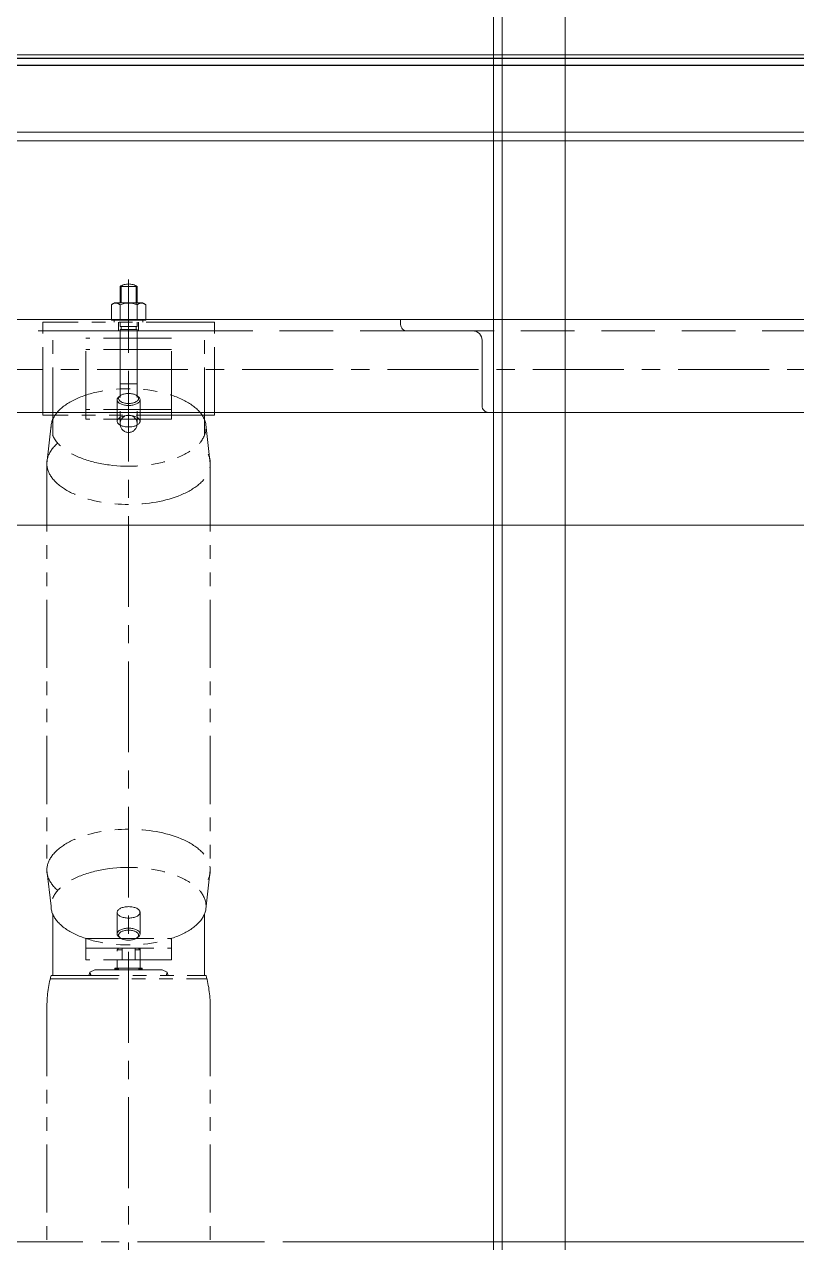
# Model space of a CAD drawing. Header units: millimetres. Extents: x -243837 to -5443, y 40 to 285140.
# Drawn here: x -141608 to -141068, y 78766 to 79618 of the extents above; entities that cross this region are included whole.
import ezdxf

# ---------------------------------------------------------------- set-up
doc = ezdxf.new("R2010")
doc.units = ezdxf.units.MM
for name, pattern in [('CENTER', [50.8, 31.75, -6.35, 6.35, -6.35]), ('CENTER2', [1.125, 0.75, -0.125, 0.125, -0.125]), ('HIDDEN', [0.375, 0.25, -0.125]), ('PHANTOM', [63.5, 31.75, -6.35, 6.35, -6.35, 6.35, -6.35])]:
    doc.linetypes.add(name, pattern=pattern)
doc.layers.add('1', color=7, linetype='Continuous')
doc.layers.add('3', color=3, linetype='Continuous')
for name, color, linetype, lineweight in [('2', 3, 'Continuous', 20), ('phantom', 4, 'PHANTOM', 5), ('R- PHANTOM', 3, 'PHANTOM', 9), ('R-CENTER', 1, 'CENTER2', 5), ('R-HIDDEN', 3, 'HIDDEN', 9), ('R-OBJECT', 2, 'Continuous', 20)]:
    doc.layers.add(name, color=color, linetype=linetype, lineweight=lineweight)

# ---------------------------------------------------------------- blocks, each defined once
blk = doc.blocks.new('A$Cc1e59ba2')
at = {"layer": 'phantom', "ltscale": 1.5}
h = blk.add_hatch(dxfattribs=at)
h.set_pattern_fill('ANSI31', color=256, scale=4, angle=90, style=0)
h.set_pattern_definition([(225, (-355.42745, -107.5471), (-0.3535534, 0.3535534), [])])
h.paths.add_polyline_path([(-655.79, -172.27), (-655.79, -173.37), (-658.24, -173.37), (-658.24, -172.27)])
h.paths.add_polyline_path([(-672.44, -172.27), (-672.44, -173.37), (-674.89, -173.37), (-674.89, -172.27)])
at = {"layer": 'phantom', "color": 1, "linetype": 'CENTER', "ltscale": 2}
blk.add_line((-665.34, -1037.12, 7.55), (-665.34, 309.58, 7.55), dxfattribs=at)
at = {"layer": 'phantom', "ltscale": 1.5}
for p, q in [((-659.34, 304.54), (-671.34, 304.54)), ((-671.34, 304.54), (-671.34, 293.04)), ((-670.59, 304.54), (-670.59, 293.04)), ((-660.09, 304.54), (-660.09, 292.09)), ((-659.34, 304.54), (-659.34, 293.04)), ((-677.34, 291.79), (-675.17, 293.04)), ((-677.34, 291.79), (-677.34, 281.04)), ((-655.5, 293.04), (-675.17, 293.04)), ((-671.34, 291.79), (-671.34, 281.04)), ((-665.34, 266.48), (-665.34, 289.99)), ((-659.34, 291.79), (-659.34, 281.04)), ((-653.34, 291.79), (-655.5, 293.04)), ((-653.34, 291.79), (-653.34, 281.04)), ((-605.34, 279.54), (-725.34, 279.54)), ((-725.34, 214.54), (-725.34, 279.54)), ((-605.34, 273.54), (-725.34, 273.54)), ((-718.37, 200.4), (-718.37, 273.54)), ((-718.37, 273.54), (-612.3, 273.54)), ((-653.34, 281.04), (-677.34, 281.04)), ((-675.34, 281.04), (-675.34, 279.54)), ((-672.34, 279.54), (-672.34, 273.54)), ((-672.34, 279.54), (-672.34, 273.54)), ((-671.34, 279.54), (-671.34, 276.54)), ((-659.34, 276.54), (-671.34, 276.54)), ((-671.34, 274.54), (-671.34, 208.54)), ((-671.34, 274.54), (-659.34, 274.54)), ((-670.59, 276.54), (-670.59, 274.54)), ((-665.34, 268.54), (-665.34, 273.54)), ((-660.09, 276.54), (-660.09, 274.54)), ((-659.34, 279.54), (-659.34, 276.54)), ((-659.34, 274.54), (-659.34, 208.54)), ((-658.34, 279.54), (-658.34, 273.54)), ((-658.34, 279.54), (-658.34, 273.31)), ((-655.34, 281.04), (-655.34, 279.54)), ((-612.3, 200.4), (-612.3, 273.54)), ((-605.34, 214.54), (-605.34, 279.54)), ((-635.34, 268.54), (-695.34, 268.54)), ((-695.34, 211.69), (-695.34, 268.54)), ((-635.34, 211.69), (-635.34, 268.54)), ((-635.34, 260.54), (-695.34, 260.54)), ((-659.34, 236.54), (-671.34, 236.54)), ((-673.34, 210.32), (-673.34, 225.39)), ((-657.34, 210.32), (-657.34, 225.39)), ((-718.37, 214.54), (-725.34, 214.54)), ((-612.3, 214.54), (-718.37, 214.54)), ((-635.34, 218.62), (-695.34, 218.62)), ((-651.34, 214.54), (-655.34, 214.54)), ((-645.34, 214.54), (-651.34, 214.54)), ((-605.34, 214.54), (-612.3, 214.54)), ((-722.49, 180.75), (-719.45, 207.53)), ((-635.34, 211.69), (-695.34, 211.69)), ((-608.19, 180.75), (-611.14, 205.99)), ((-722.49, 180.75), (-722.49, -103.56)), ((-608.19, 180.75), (-608.19, -103.56)), ((-722.49, -103.56), (-719.54, -128.81)), ((-608.19, -103.56), (-611.14, -128.81)), ((-718.37, -177.27), (-718.37, -134.41)), ((-673.34, -133.14), (-673.34, -148.21)), ((-657.34, -133.14), (-657.34, -148.21)), ((-612.3, -177.27), (-612.3, -134.41)), ((-695.34, -151.34), (-635.34, -151.34)), ((-695.34, -158.27), (-695.34, -151.38)), ((-635.34, -158.27), (-635.34, -151.38)), ((-672.34, -158.27), (-673.34, -159.27)), ((-673.34, -159.27), (-672.34, -158.27)), ((-673.34, -159.27), (-673.34, -160.27)), ((-673.34, -160.27), (-673.34, -159.27)), ((-673.34, -159.27), (-669.84, -159.27)), ((-669.84, -159.27), (-673.34, -159.27)), ((-658.34, -158.27), (-672.34, -158.27)), ((-658.34, -158.27), (-672.34, -158.27)), ((-669.84, -158.27), (-669.84, -166.27)), ((-660.84, -158.27), (-660.84, -166.27)), ((-657.34, -159.27), (-660.84, -159.27)), ((-657.34, -159.27), (-660.84, -159.27)), ((-658.34, -158.27), (-657.34, -159.27)), ((-658.34, -158.27), (-657.34, -159.27)), ((-657.34, -159.27), (-658.34, -158.27)), ((-657.34, -166.27), (-657.34, -158.27)), ((-657.34, -159.27), (-657.34, -160.27)), ((-657.34, -160.27), (-657.34, -159.27)), ((-673.34, -166.27), (-673.34, -172.27)), ((-660.84, -166.27), (-669.84, -166.27)), ((-665.34, -177.27), (-665.34, -166.27)), ((-657.34, -166.27), (-657.34, -172.27)), ((-719.54, -177.27), (-611.14, -177.27)), ((-693.11, -177.27), (-692.34, -175.12)), ((-688.84, -173.37), (-692.34, -174.87)), ((-691.62, -177.27), (-692.34, -174.87)), ((-691.69, -177.27), (-692.34, -175.12)), ((-673.34, -173.37), (-688.84, -173.37)), ((-674.89, -172.27), (-674.89, -173.37)), ((-655.79, -172.27), (-674.89, -172.27)), ((-655.79, -173.37), (-674.89, -173.37)), ((-657.34, -172.27), (-673.34, -172.27)), ((-657.34, -173.37), (-673.34, -173.37)), ((-672.44, -172.27), (-672.44, -173.37)), ((-658.24, -172.27), (-658.24, -173.37)), ((-641.84, -173.37), (-657.34, -173.37)), ((-655.79, -172.27), (-655.79, -173.37)), ((-641.84, -173.37), (-638.34, -174.87)), ((-639.06, -177.27), (-638.34, -174.87)), ((-638.98, -177.27), (-638.34, -175.12)), ((-637.56, -177.27), (-638.34, -175.12)), ((-720.14, -179.69), (-610.54, -179.69)), ((-722.49, -200.12), (-722.49, -497.17)), ((-608.19, -200.12, 7.55), (-608.19, -497.17, 7.55))]:
    blk.add_line(p, q, dxfattribs=at)
blk.add_lwpolyline([(-695.34, -166.27), (-695.34, -158.27), (-635.34, -158.27), (-635.34, -166.27)], close=True, dxfattribs=at)
blk.add_circle((-665.34, 208.54), 6, dxfattribs=at)
for centre, radius, start, end in [((-665.34, 295.44), 10.9, 56.60357, 123.39643), ((-674.34, 288.79), 4.24, 44.99997, 135.00003), ((-665.34, 278.01), 15.02, 66.46342, 113.53658), ((-656.34, 288.79), 4.24, 44.99997, 135.00003), ((-632.49, -200.12), 90, 165.29224, 180), ((-698.19, -200.12), 90, 0, 14.70776)]:
    blk.add_arc(centre, radius, start, end, dxfattribs=at)
for centre, major_axis in [((-665.34, 205.99), (-54.2, 0)), ((-665.34, 226.26), (-7, 0)), ((-665.34, 210.32), (-8, 0))]:
    blk.add_ellipse(centre, major_axis=major_axis, ratio=0.5, dxfattribs=at)
for centre, major_axis, start_param, end_param in [((-665.34, 225.39), (-8, 0), 5.576234, 10.13173), ((-665.34, 180.75), (-57.15, 0), 5.761132, 9.946831)]:
    blk.add_ellipse(centre, major_axis=major_axis, ratio=0.5, start_param=start_param, end_param=end_param, dxfattribs=at)
at = {"layer": 'phantom', "ltscale": 1.5, "extrusion": (0, 0, -1)}
for centre, major_axis, start_param, end_param in [((-665.34, -103.56), (-57.15, 0), 5.761132, 9.946831), ((-665.34, -148.21), (-8, 0), 5.576234, 10.13173)]:
    blk.add_ellipse(centre, major_axis=major_axis, ratio=0.5, start_param=start_param, end_param=end_param, dxfattribs=at)
for centre, major_axis in [((-665.34, -128.81), (-54.2, 0)), ((-665.34, -133.14), (-8, 0)), ((-665.34, -149.08), (-7, 0))]:
    blk.add_ellipse(centre, major_axis=major_axis, ratio=0.5, dxfattribs=at)
blk = doc.blocks.new('A$C661845BB')
at = {"color": 1, "linetype": 'CENTER', "lineweight": 9, "ltscale": 2}
blk.add_line((17566.88, 0), (-140, 0, 0), dxfattribs=at)
at = {"layer": '1', "color": 6, "lineweight": 9}
blk.add_line((0, 645, 0), (17426.88, 645), dxfattribs=at)
at = {"layer": '2', "color": 6, "lineweight": 9}
for p, q in [((10234.05, 1420, 0), (10234.05, -1805, 0)), ((-140, 776, 0), (17566.88, 776)), ((-140, 770, 0), (17566.88, 770))]:
    blk.add_line(p, q, dxfattribs=at)
at = {"layer": '2', "color": 6, "lineweight": 9, "elevation": 0}
blk.add_lwpolyline([(10234.05, -1805), (10284.05, -1805), (10284.05, 1420), (10234.05, 1420)], dxfattribs=at)
at = {"layer": '2', "color": 6, "lineweight": 9}
blk.add_lwpolyline([(17566.88, 770), (17566.88, 830), (-140, 830), (-140, 770)], dxfattribs=at)
at = {"layer": '2', "color": 6, "lineweight": 9, "elevation": 0}
blk.add_lwpolyline([(10230.55, 580, -0.414214), (10226.05, 584.5), (10226.05, 630.5, 0.414214), (10219.55, 637), (10173.55, 637, -0.414214), (10169.05, 641.5), (10169.05, 645), (10234.05, 645), (10234.05, 580)], format="xyb", close=True, dxfattribs=at)
at = {"layer": '3', "color": 6, "linetype": 'HIDDEN', "lineweight": 9}
blk.add_line((10240.05, 1420, 0), (10240.05, -1805, 0), dxfattribs=at)
blk = doc.blocks.new('A$C21B33FEA')
at = {"color": 2}
for p, q in [((16457.84, 28.4, 7358.3), (-65014.69, 28.41, 7358.3)), ((16457.84, 23.4, 7358.3), (-65014.69, 23.41, 7358.3))]:
    blk.add_line(p, q, dxfattribs=at)

msp = doc.modelspace()

# ---------------------------------------------------------------- linework, layer by layer
at = {"layer": 'R-CENTER', "color": 1, "linetype": 'CENTER', "ltscale": 2}
msp.add_line((-189410.4, 79376.01, -209.92), (-116541.66, 79377.04, -209.92), dxfattribs=at)
at = {"layer": 'R-CENTER', "color": 1, "linetype": 'CENTER', "ltscale": 10}
msp.add_line((-193192.22, 78767.18, -169.38), (-107113.76, 78766.01, -305.48), dxfattribs=at)
at = {"layer": 'R-HIDDEN', "ltscale": 150}
msp.add_line((-189410.4, 79403.01, -169.38), (-116541.66, 79404.04, -169.38), dxfattribs=at)
at = {"layer": 'R-OBJECT'}
for p, q in [((-189410.4, 79411.01, -169.38), (-116541.66, 79412.04, -169.38)), ((-189410.4, 79346.01, -169.38), (-116541.66, 79347.04, -169.38)), ((-189892.71, 79267.13, -169.38), (-116541.66, 79268.2, -169.38))]:
    msp.add_line(p, q, dxfattribs=at)

# ---------------------------------------------------------------- block references
at = {"color": 4, "xscale": -1, "rotation": 180}
msp.add_blockref('A$C21B33FEA', (-124126.13, 79617.63, -7358.3), dxfattribs=at)
at = {"layer": 'R- PHANTOM', "linetype": 'Continuous'}
msp.add_blockref('A$Cc1e59ba2', (-140869.38, 79130.13, 58.34), dxfattribs=at)
at = {"layer": 'R-OBJECT', "ltscale": 10}
msp.add_blockref('A$C661845BB', (-151513.56, 78766.62, -235.28), dxfattribs=at)

doc.saveas('drawing.dxf')
